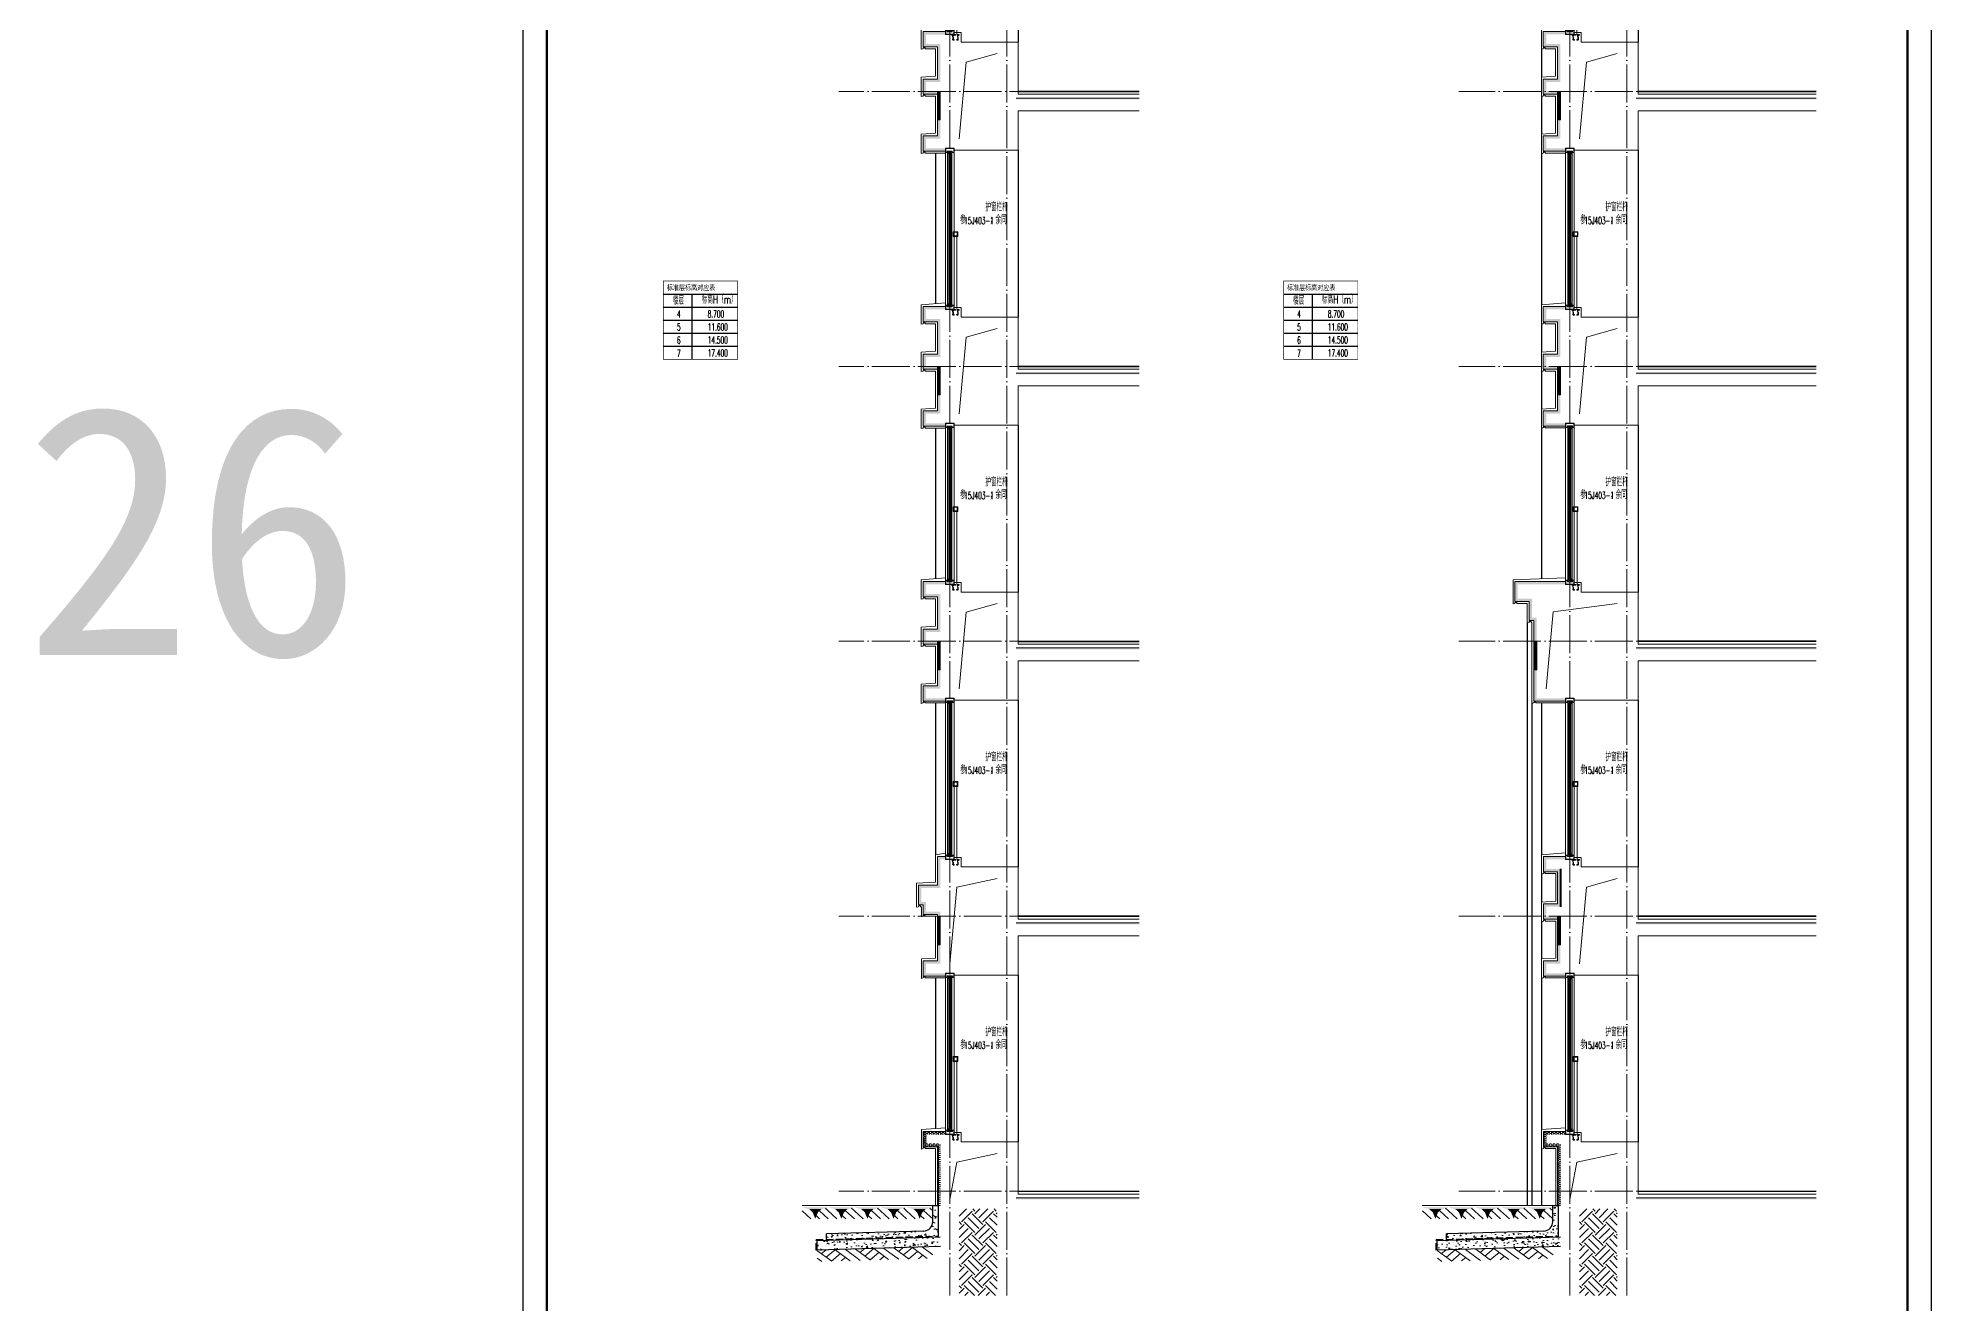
# Model space of a CAD drawing. Extents: x -518115 to 389031, y -209821 to 1628073.
# Drawn here: x 127713 to 147680, y -169623 to -156279 of the extents above; entities that cross this region are included whole.
import ezdxf

# ---------------------------------------------------------------- set-up
doc = ezdxf.new("R2010")
doc.units = 0
doc.header["$LTSCALE"] = 1000
doc.header["$MEASUREMENT"] = 0
doc.linetypes.add('DASH', pattern=[0.35, 0.25, -0.1])
doc.linetypes.add('DOTE', pattern=[2.42, 2, -0.2, 0.02, -0.2])
for name, color, linetype in [('C-Sheet-图框', 101, 'Continuous'), ('COLUMN', 9, 'Continuous'), ('DIM_SYMB', 3, 'Continuous'), ('PUB_TEXT', 4, 'Continuous'), ('图框', 140, 'Continuous'), ('看线', 251, 'Continuous'), ('立面-看线', 251, 'Continuous')]:
    doc.layers.add(name, color=color, linetype=linetype)
for name, color, linetype, lineweight in [('DOTE', 19, 'DOTE', 9), ('PUB_HATCH', 8, 'Continuous', 9), ('S_WINDOW', 144, 'Continuous', 15), ('WALL', 9, 'Continuous', 40), ('内粉刷', 37, 'Continuous', 9), ('填充', 251, 'Continuous', 5), ('立面-中轮廓线', 213, 'Continuous', 35), ('立面-栏杆', 105, 'Continuous', 15), ('立面-洞口示意', 152, 'Continuous', 13), ('粉刷', 251, 'Continuous', 9), ('细细', 250, 'Continuous', 0)]:
    doc.layers.add(name, color=color, linetype=linetype, lineweight=lineweight)
doc.layers.add('yichutu', color=7, linetype='Continuous', true_color=0xffffff, plot=False)
doc.styles.add('_TCH_DIM', font='SIMPLEX.shx', dxfattribs={"width": 0.7, "bigfont": 'GBCBIG.shx'})
doc.styles.add('_TCH_LABEL', font='')
doc.styles.add('C', font='')
doc.styles.add('宋体', font='', dxfattribs={"height": 50})
doc.styles.get('_TCH_LABEL').set_extended_font_data('SimHei')
doc.styles.get('C').set_extended_font_data('SimHei')
doc.styles.get('宋体').set_extended_font_data('SimSun')
pattern_1 = [(50, (28072.99, 249033.25), (143.452037, -12.550427), [15, -165]), (355, (28072.99, 249033.25), (-27.750267, 150.438427), [12, -132]), (100.4514, (28084.94, 249032.2), (115.701876, 137.88791), [12.74804, -140.22842]), (46.1842, (28072.99, 249073.25), (213.44821, -33.1038), [22.5, -247.5]), (96.6356, (28090.77, 249070.5), (186.93254, 194.82357), [19.12206, -210.3426]), (351.1842, (28072.99, 249073.25), (186.93239, 194.82372), [18, -198]), (21, (28092.99, 249063.25), (119.38141, -80.52378), [15, -165]), (326, (28092.99, 249063.25), (48.663066, 145.03001), [12, -132]), (71.4514, (28102.93, 249056.54), (168.044526, 64.5061), [12.74804, -140.22842]), (37.5, (28072.986, 249033.25), (2.431971, 66.578771), [0, -130.4, 0, -134, 0, -132.5]), (7.5, (28072.986, 249033.25), (52.613907, 78.882342), [0, -76.4, 0, -127.4, 0, -50.5]), (327.5, (28028.386, 249033.25), (106.764487, -4.510974), [0, -50, 0, -156, 0, -207]), (317.5, (28008.39, 249033.25), (116.637234, 20.020996), [0, -65, 0, -103.6, 0, -147])]
pattern_2 = [(315, (-1092889.3176, -488431.8362), (-1.767766953, -1.767766953), []), (315, (-1092888.139, -488431.8362), (-1.767766953, -1.767766953), [])]
pattern_3 = [(315, (-1092889.3176, -490170.0743), (-1.767766953, -1.767766953), []), (315, (-1092888.139, -490170.0743), (-1.767766953, -1.767766953), [])]

# ---------------------------------------------------------------- blocks, each defined once
blk = doc.blocks.new('$LinePat$素土夯实')
at = {"color": 0}
for p, q in [((0, -210), (210, 0)), ((120, -300), (420, 0)), ((420, 0), (608, -188)), ((495, -300), (795, 0)), ((615, 0), (705, -90)), ((210, -210), (300, -300)), ((315, -105), (502, -293)), ((705, -300), (795, -210))]:
    blk.add_line(p, q, dxfattribs=at)
blk = doc.blocks.new('$LinePat$自然土壤')
at = {"color": 0}
for p, q in [((0, -90), (71, -19)), ((0, -300), (211, -89)), ((210, -300), (286, -224)), ((420, -300), (630, -90))]:
    blk.add_line(p, q, dxfattribs=at)
for points in [[(0, 0), (630, 0), (168, -45), (462, -45)], [(168, -45), (462, -45), (252, -132), (378, -132)], [(252, -132), (378, -132), (315, -300)]]:
    blk.add_solid(points, dxfattribs=at)
blk = doc.blocks.new('sanshui')
at = {"layer": '粉刷'}
h = blk.add_hatch(dxfattribs=at)
h.set_pattern_fill('混凝土', color=256, scale=20)
h.set_pattern_definition(pattern_1)
edge = h.paths.add_edge_path()
edge.add_line((346318, 427330), (346258, 427330))
edge.add_line((346258, 427330), (346258, 427160))
edge.add_arc((346158, 427160), 100, 271.7184, 360, ccw=False)
edge.add_line((346161, 427060), (345138, 427030))
edge.add_line((345138, 427030), (345138, 426970))
edge.add_line((345138, 426970), (346318, 427005))
edge.add_line((346318, 427005), (346318, 427330))
h = blk.add_hatch(dxfattribs=at)
h.set_pattern_fill('混凝土', color=256, scale=20)
h.set_pattern_definition(pattern_1)
h.paths.add_polyline_path([(346338, 426896), (346338, 426996), (345038, 426957), (345038, 426857)])
at = {"layer": 'COLUMN'}
for p, q in [((346258, 427330), (346318, 427330)), ((346258, 427160), (346258, 427330)), ((346318, 426995), (346318, 427330)), ((346338, 426996), (345038, 426957)), ((345038, 426857), (345038, 426957)), ((346161, 427060), (345138, 427030)), ((345138, 426960), (345138, 427030)), ((346338, 426896), (345038, 426857))]:
    blk.add_line(p, q, dxfattribs=at)
blk.add_arc((346158, 427160), 100, 271.7184, 0, dxfattribs=at)
at = {"layer": '立面-中轮廓线', "linetype": 'DASH', "ltscale": 0.3}
blk.add_lwpolyline([(345028, 426857), (345028, 426966), (346318, 427005)], dxfattribs=at)
at = {"layer": '粉刷'}
blk.add_line((344881, 427330), (346258, 427330), dxfattribs=at)
at = {"layer": '粉刷', "yscale": 0.4, "zscale": 0.4}
for name, p, xscale, rotation in [('$LinePat$自然土壤', (345157, 427310), -0.4369306507241237, 359.9999999999903), ('$LinePat$自然土壤', (345432, 427310), -0.4369306507241237, 359.9999999999903), ('$LinePat$自然土壤', (345707, 427310), -0.4369306507241237, 359.9999999999903), ('$LinePat$自然土壤', (345983, 427310), -0.4369306507241237, 359.9999999999903), ('$LinePat$自然土壤', (346258, 427310), -0.4369306507241237, 359.9999999999903), ('$LinePat$素土夯实', (345444, 426869), -0.5117605352322558, 1.718358001643932), ('$LinePat$素土夯实', (345851, 426881), -0.5117605352322558, 1.718358001643932), ('$LinePat$素土夯实', (346258, 426893), -0.5117605352322558, 1.718358001643932)]:
    blk.add_blockref(name, p, dxfattribs=dict(at, xscale=xscale, rotation=rotation))
blk = doc.blocks.new('A$C008776C7')
at = {"layer": '细细'}
h = blk.add_hatch(dxfattribs=at)
h.set_pattern_fill('金属', color=256, style=0)
h.set_pattern_definition(pattern_2)
h.paths.add_polyline_path([(0, 1655), (20, 1655), (20, 1669), (70, 1669), (70, 1655), (90, 1655), (90, 1700), (0, 1700)])
h.paths.add_polyline_path([(18, 1671), (18, 1657), (2, 1657), (2, 1698), (88, 1698), (88, 1657), (72, 1657), (72, 1671)], flags=16)
h = blk.add_hatch(dxfattribs=at)
h.set_pattern_fill('金属', color=256, style=0)
h.set_pattern_definition(pattern_2)
h.paths.add_polyline_path([(68, 1667), (68, 1642), (56, 1642), (56, 1652), (34, 1652), (34, 1642), (22, 1642), (22, 1667)])
h.paths.add_polyline_path([(24, 1665), (24, 1644), (32, 1644), (32, 1654), (58, 1654), (58, 1644), (66, 1644), (66, 1665)], flags=16)
h = blk.add_hatch(color=256, dxfattribs=at)
edge = h.paths.add_edge_path()
edge.add_line((40, 1652), (40, 1640))
edge.add_arc((45, 1631), 9.44, 61.5175, 118.4825, ccw=False)
edge.add_line((50, 1640), (50, 1652))
edge.add_arc((45, 1660), 9.44, 241.5175, 298.4825, ccw=False)
h = blk.add_hatch(dxfattribs=at)
h.set_pattern_fill('金属', color=256, style=0)
h.set_pattern_definition(pattern_3)
h.paths.add_polyline_path([(0, 45), (20, 45), (20, 31), (70, 31), (70, 45), (90, 45), (90, 0), (0, 0)])
h.paths.add_polyline_path([(18, 29), (18, 43), (2, 43), (2, 2), (88, 2), (88, 43), (72, 43), (72, 29)], flags=16)
h = blk.add_hatch(dxfattribs=at)
h.set_pattern_fill('金属', color=256, style=0)
h.set_pattern_definition(pattern_3)
h.paths.add_polyline_path([(68, 33), (68, 58), (56, 58), (56, 48), (34, 48), (34, 58), (22, 58), (22, 33)])
h.paths.add_polyline_path([(24, 35), (24, 56), (32, 56), (32, 46), (58, 46), (58, 56), (66, 56), (66, 35)], flags=16)
h = blk.add_hatch(color=256, dxfattribs=at)
edge = h.paths.add_edge_path()
edge.add_line((40, 48), (40, 60))
edge.add_arc((45, 69), 9.44, 241.5175, 298.4825)
edge.add_line((50, 60), (50, 48))
edge.add_arc((45, 40), 9.44, 61.5175, 118.4825)
at = {"layer": 'S_WINDOW'}
for p, q in [((0, 45), (0, 1655)), ((22, 58), (22, 1642)), ((68, 58), (68, 1642)), ((90, 45), (90, 1655))]:
    blk.add_line(p, q, dxfattribs=at)
for points in [[(90, 1700), (90, 1655), (70, 1655), (70, 1669), (20, 1669), (20, 1655), (0, 1655), (0, 1700)], [(88, 1698), (88, 1657), (72, 1657), (72, 1671), (18, 1671), (18, 1657), (2, 1657), (2, 1698)], [(68, 1667), (68, 1642), (56, 1642), (56, 1652), (34, 1652), (34, 1642), (22, 1642), (22, 1667)], [(66, 1665), (66, 1644), (58, 1644), (58, 1654), (32, 1654), (32, 1644), (24, 1644), (24, 1665)], [(90, 0), (90, 45), (70, 45), (70, 31), (20, 31), (20, 45), (0, 45), (0, 0)], [(88, 2), (88, 43), (72, 43), (72, 29), (18, 29), (18, 43), (2, 43), (2, 2)], [(68, 33), (68, 58), (56, 58), (56, 48), (34, 48), (34, 58), (22, 58), (22, 33)], [(66, 35), (66, 56), (58, 56), (58, 46), (32, 46), (32, 56), (24, 56), (24, 35)]]:
    blk.add_lwpolyline(points, close=True, dxfattribs=at)
at = {"layer": '细细'}
for points in [[(34, 1642), (34, 58)], [(40, 60), (40, 1652)], [(50, 60), (50, 1652)], [(56, 1642), (56, 58)]]:
    blk.add_lwpolyline(points, dxfattribs=at)
for points in [[(40, 1652), (40, 1640, -0.253805), (50, 1640), (50, 1652, -0.253805)], [(40, 48), (40, 60, 0.253805), (50, 60), (50, 48, 0.253805)]]:
    blk.add_lwpolyline(points, format="xyb", close=True, dxfattribs=at)
blk = doc.blocks.new('A$C02E370A9')
at = {"layer": 'PUB_TEXT', "style": '_TCH_DIM'}
for s, height, width, p in [('护窗栏杆', 84.4, 0.7, (290, 216)), ('参', 84.4, 0.7, (25, 81)), ('15J403-1', 74.4, 0.494118, (68, 81)), ('，余同', 84.4, 0.7, (338, 81))]:
    blk.add_text(s, height=height, dxfattribs=dict(at, width=width)).set_placement(p)
blk = doc.blocks.new('A$C164D20CD')
at = {"layer": '立面-栏杆'}
for p, q in [((-55, 0), (-55, 770)), ((-25, 770), (-25, 0))]:
    blk.add_line(p, q, dxfattribs=at)
at = {"layer": '立面-栏杆', "linetype": 'DASH', "ltscale": 0.1}
for p, q in [((0, 0), (-80, 0)), ((-80, 0), (-80, -7)), ((0, -7), (0, 0)), ((-80, -7), (-70, -7)), ((-70, -7), (-70, -51)), ((-62, -7), (-18, -7)), ((-62, -51), (-62, -7)), ((-55, -53), (-61, -53)), ((-61, -60), (-55, -60)), ((-53, -57), (-53, -56)), ((-27, -56), (-27, -57)), ((-19, -53), (-25, -53)), ((-25, -60), (-19, -60)), ((-18, -7), (-18, -51)), ((-10, -7), (0, -7)), ((-10, -51), (-10, -7))]:
    blk.add_line(p, q, dxfattribs=at)
at = {"layer": '立面-栏杆'}
for points in [[(-15, 820), (-65, 820), (-65, 770), (-15, 770)], [(-21, 814), (-59, 814), (-59, 776), (-21, 776)]]:
    blk.add_lwpolyline(points, close=True, dxfattribs=at)
at = {"layer": '立面-栏杆', "linetype": 'DASH', "ltscale": 0.1}
for centre, major_axis, start_param, end_param in [((-61, -51), (6.36, 6.36), 2.356194, 3.926991), ((-61, -51), (1.27, 1.27), 2.356194, 3.926991), ((-55, -56), (1.91, 1.91), 5.497787, 7.068583), ((-55, -57), (1.91, 1.91), 3.926991, 5.497787), ((-25, -56), (1.91, 1.91), 0.785398, 2.356194), ((-23, -55), (3.53, 3.53), 2.748894, 3.534292), ((-19, -51), (-6.36, 6.36), 2.356194, 3.926991), ((-19, -51), (-1.27, 1.27), 2.356194, 3.926991)]:
    blk.add_ellipse(centre, major_axis=major_axis, ratio=1, start_param=start_param, end_param=end_param, dxfattribs=at)
blk = doc.blocks.new('FSDFSFSFSFEFSFESF')
at = {"layer": 'PUB_HATCH'}
h = blk.add_hatch(dxfattribs=at)
h.set_pattern_fill('HONEY', color=256, scale=8, style=0)
h.set_pattern_definition([(0, (1159353.776, 417228.872), (19.05, 10.99852), [12.7, -25.4]), (120, (1159353.776, 417228.872), (-19.0499977, 10.998524), [12.7, -25.4]), (60, (1159353.776, 417228.872), (2.3e-06, 21.997044), [-25.4, 12.7])])
h.paths.add_polyline_path([(1114278, 465143), (1114128, 465143), (1114128, 465243), (1114278, 465243), (1114278, 465643), (1114128, 465643), (1114128, 465743), (1114333, 465743), (1114333, 465773), (1114098, 465773), (1114098, 465613), (1114248, 465613), (1114248, 465513), (1114248, 465273), (1114098, 465273), (1114098, 465113), (1114248, 465113), (1114248, 464673), (1114098, 464673), (1114098, 464513), (1114333, 464513), (1114333, 464543), (1114128, 464543), (1114128, 464643), (1114278, 464643)])
at = {"layer": '立面-看线'}
h = blk.add_hatch(dxfattribs=at)
h.set_pattern_fill('HONEY', color=256, scale=7)
h.set_pattern_definition([(0, (313825.034, 79696.42), (16.66875, 9.623705), [11.1125, -22.225]), (120, (313825.034, 79696.42), (-16.66874801, 9.62370845), [11.1125, -22.225]), (60, (313825.034, 79696.42), (1.99e-06, 19.24741345), [-22.225, 11.1125])])
h.paths.add_polyline_path([(1116377, 465073), (1115078, 465073), (1115078, 465058), (1116377, 465058)])
at = {"layer": 'PUB_HATCH', "color": 215, "true_color": 0xa953a0}
blk.add_line((1115078, 465073), (1116377, 465073), dxfattribs=at)
blk.add_lwpolyline([(1114333, 465773), (1114098, 465773), (1114098, 465613), (1114248, 465613), (1114248, 465513), (1114248, 465513), (1114248, 465273), (1114098, 465273), (1114098, 465113), (1114248, 465113), (1114248, 464673), (1114098, 464673), (1114098, 464513), (1114333, 464513)], dxfattribs=at)
at = {"layer": '内粉刷'}
for points in [[(1114333, 465813), (1114078, 465793), (1114078, 465593)], [(1114423, 465763), (1114498, 465763), (1114498, 465663), (1115098, 465663), (1115098, 465113)], [(1114118, 465593), (1114118, 465603), (1114098, 465603), (1114098, 465593), (1114078, 465588), (1114078, 465593)], [(1114118, 465593), (1114228, 465593), (1114228, 465493), (1114228, 465493), (1114228, 465303), (1114078, 465293), (1114078, 465093)], [(1114118, 465093), (1114118, 465103), (1114098, 465103), (1114098, 465093), (1114078, 465088), (1114078, 465093)], [(1114118, 465093), (1114228, 465093), (1114228, 464703), (1114078, 464693), (1114078, 464493)], [(1116377, 465113), (1115098, 465113)], [(1114423, 464523), (1115098, 464523), (1115098, 464938), (1116377, 464938)], [(1114118, 464493), (1114118, 464503), (1114098, 464503), (1114098, 464493), (1114078, 464488), (1114078, 464493)], [(1114118, 464493), (1114333, 464493)]]:
    blk.add_lwpolyline(points, dxfattribs=at)
at = {"layer": '看线'}
for p, q in [((1114228, 467393), (1114228, 465805)), ((1115098, 467423), (1115098, 465663))]:
    blk.add_line(p, q, dxfattribs=at)
at = {"layer": '看线', "color": 32}
for p, q in [((1116377, 465143), (1115098, 465143)), ((1115098, 465143), (1116377, 465143))]:
    blk.add_line(p, q, dxfattribs=at)
at = {"layer": '立面-洞口示意'}
blk.add_lwpolyline([(1114478, 464643), (1114552, 465450), (1114878, 465543)], dxfattribs=at)
for name, p in [('A$C008776C7', (1114333, 465743)), ('A$C02E370A9', (1114463, 466563)), ('A$C164D20CD', (1114478, 465743))]:
    blk.add_blockref(name, p)
blk = doc.blocks.new('GFGDGDGDGR')
at = {"layer": 'PUB_HATCH'}
h = blk.add_hatch(dxfattribs=at)
h.set_pattern_fill('HONEY', color=256, scale=8, style=0)
h.set_pattern_definition([(0, (890824.963, -105961.315), (19.05, 10.99852), [12.7, -25.4]), (120, (890824.963, -105961.315), (-19.0499977, 10.998524), [12.7, -25.4]), (60, (890824.963, -105961.315), (2.3e-06, 21.997044), [-25.4, 12.7])])
h.paths.add_polyline_path([(845749, -58047), (845599, -58047), (845599, -57947), (845749, -57947), (845749, -57547), (845599, -57547), (845599, -57447), (845804, -57447), (845804, -57417), (845569, -57417), (845569, -57577), (845719, -57577), (845719, -57677), (845719, -57917), (845569, -57917), (845569, -58077), (845719, -58077), (845719, -58517), (845569, -58517), (845569, -58677), (845804, -58677), (845804, -58647), (845599, -58647), (845599, -58547), (845749, -58547)])
at = {"layer": '立面-看线'}
h = blk.add_hatch(dxfattribs=at)
h.set_pattern_fill('HONEY', color=256, scale=7)
h.set_pattern_definition([(0, (45296.221, -443493.767), (16.66875, 9.623705), [11.1125, -22.225]), (120, (45296.221, -443493.767), (-16.66874801, 9.62370845), [11.1125, -22.225]), (60, (45296.221, -443493.767), (1.99e-06, 19.24741345), [-22.225, 11.1125])])
h.paths.add_polyline_path([(848448, -58117), (846549, -58117), (846549, -58132), (848448, -58132)])
at = {"layer": 'PUB_HATCH', "color": 215, "true_color": 0xa953a0}
blk.add_line((846549, -58117), (848448, -58117), dxfattribs=at)
blk.add_lwpolyline([(845804, -57417), (845569, -57417), (845569, -57577), (845719, -57577), (845719, -57677), (845719, -57677), (845719, -57917), (845569, -57917), (845569, -58077), (845719, -58077), (845719, -58517), (845569, -58517), (845569, -58677), (845804, -58677)], dxfattribs=at)
at = {"layer": '内粉刷'}
for points in [[(845804, -57377), (845549, -57397), (845549, -57597)], [(845894, -57427), (845969, -57427), (845969, -57527), (846569, -57527), (846569, -58077)], [(845589, -57597), (845589, -57587), (845569, -57587), (845569, -57597), (845549, -57602), (845549, -57597)], [(845589, -57597), (845699, -57597), (845699, -57697), (845699, -57697), (845699, -57887), (845549, -57897), (845549, -58097)], [(845589, -58097), (845589, -58087), (845569, -58087), (845569, -58097), (845549, -58102), (845549, -58097)], [(845589, -58097), (845699, -58097), (845699, -58487), (845549, -58497), (845549, -58697)], [(848448, -58077), (846569, -58077)], [(845894, -58667), (846569, -58667), (846569, -58252), (848448, -58252)], [(845589, -58697), (845589, -58687), (845569, -58687), (845569, -58697), (845549, -58702), (845549, -58697)], [(845589, -58697), (845804, -58697)]]:
    blk.add_lwpolyline(points, dxfattribs=at)
at = {"layer": '看线'}
for p, q in [((845549, -55799), (845549, -57397)), ((846569, -55767), (846569, -57527)), ((845549, -57597), (845549, -57897)), ((845549, -58097), (845549, -58497))]:
    blk.add_line(p, q, dxfattribs=at)
at = {"layer": '看线', "color": 32}
for p, q in [((848448, -58047), (846569, -58047)), ((846569, -58047), (848448, -58047))]:
    blk.add_line(p, q, dxfattribs=at)
at = {"layer": '立面-洞口示意'}
blk.add_lwpolyline([(845949, -58547), (846024, -57740), (846349, -57647)], dxfattribs=at)
for name, p in [('A$C008776C7', (845804, -57447)), ('A$C02E370A9', (845934, -56627)), ('A$C164D20CD', (845949, -57447))]:
    blk.add_blockref(name, p)
blk = doc.blocks.new('GFDDDDRG')
at = {"layer": '图框'}
blk.add_lwpolyline([(923310, -107437), (923310, -159999), (893610, -159999), (893610, -107437)], close=True, dxfattribs=at)
blk.add_lwpolyline([(923310, -107437), (923310, -159999), (893610, -159999), (893610, -107437)], close=True, dxfattribs=at)
at = {"layer": '图框', "const_width": 50}
blk.add_lwpolyline([(894110, -159499), (922810, -159499), (922810, -108687), (894110, -108687)], close=True, dxfattribs=at)
blk = doc.blocks.new('yct-1051-594-26275-14850-25-1002.0')
at = {"layer": 'yichutu', "color": 7, "true_color": 0xffffff}
blk.add_lwpolyline([(0, 0), (0, 14850), (26275, 14850), (26275, 0)], close=True, dxfattribs=at)
at = {"layer": 'yichutu', "color": 7, "true_color": 0xffffff, "style": '_TCH_LABEL'}
blk.add_text('A1+1/4 1:25', height=750, dxfattribs=at).set_placement((0, 15350))
blk = doc.blocks.new('A$C1F6240CC')
at = {"layer": 'PUB_HATCH'}
h = blk.add_hatch(dxfattribs=at)
h.set_pattern_fill('DOTS', color=251, scale=2, style=0)
h.set_pattern_definition([(0, (-2e-08, -300), (1.5875, 3.175), [0, -3.175])])
h.paths.add_polyline_path([(-30, -300), (0, -300), (0, -50), (0, 0), (0, 0), (0, 0), (-30, 0)])
at = {"layer": 'PUB_HATCH', "color": 5}
blk.add_lwpolyline([(0, 0), (-30, 0), (-30, -300), (0, -300)], close=True, dxfattribs=at)

msp = doc.modelspace()

# ---------------------------------------------------------------- hatches: boundary and pattern name
at = {"layer": 'PUB_HATCH'}
h = msp.add_hatch(dxfattribs=at)
h.set_pattern_fill('HONEY', color=256, scale=8, style=0)
h.set_pattern_definition([(0, (-702161.04, -98796.217), (19.05, 10.99852), [12.7, -25.4]), (120, (-702161.04, -98796.217), (-19.04999772, 10.99852394), [12.7, -25.4]), (60, (-702161.04, -98796.217), (2.28e-06, 21.99704394), [-25.4, 12.7])])
h.paths.add_polyline_path([(143825.9, -163273), (143825.9, -163243), (143520.9, -163243), (143520.9, -162393), (143470.9, -162393), (143470.9, -162193), (143320.9, -162193), (143320.9, -162043), (143825.9, -162043), (143825.9, -162013), (143290.9, -162013), (143290.9, -162223), (143440.9, -162223), (143440.9, -162423), (143490.9, -162423), (143490.9, -163273)])
h = msp.add_hatch(dxfattribs=at)
h.set_pattern_fill('HONEY', color=256, scale=8, style=0)
h.set_pattern_definition([(0, (-696374.235, -98796.217), (19.05, 10.99852), [12.7, -25.4]), (120, (-696374.235, -98796.217), (-19.04999772, 10.99852394), [12.7, -25.4]), (60, (-696374.235, -98796.217), (2.28e-06, 21.99704394), [-25.4, 12.7])])
h.paths.add_polyline_path([(137200.6, -165213), (137050.6, -165213), (137050.6, -165213), (137000.6, -165213), (137000.6, -165423), (137050.6, -165423), (137050.6, -165523), (137200.6, -165523), (137200.6, -166013), (137050.6, -166013), (137050.6, -166173), (137285.6, -166173), (137285.6, -166143), (137080.6, -166143), (137080.6, -166043), (137230.6, -166043), (137230.6, -165493), (137080.6, -165493), (137080.6, -165393), (137030.6, -165393), (137030.6, -165243), (137230.6, -165243), (137230.6, -165043), (137230.6, -165043), (137230.6, -164943), (137230.6, -164943), (137230.6, -164943), (137285.6, -164943), (137285.6, -164913), (137200.6, -164913), (137200.6, -165073), (137200.6, -165073)])
h = msp.add_hatch(dxfattribs=at)
h.set_pattern_fill('HONEY', color=256, scale=8, style=0)
h.set_pattern_definition([(0, (188846.355, -213457.532), (19.05, 10.99852), [12.7, -25.4]), (120, (188846.355, -213457.532), (-19.0499977, 10.998524), [12.7, -25.4]), (60, (188846.355, -213457.532), (2.3e-06, 21.997044), [-25.4, 12.7])])
h.paths.add_polyline_path([(143770.9, -165543), (143620.9, -165543), (143620.9, -165443), (143770.9, -165443), (143770.9, -165043), (143620.9, -165043), (143620.9, -164943), (143825.9, -164943), (143825.9, -164913), (143590.9, -164913), (143590.9, -165073), (143740.9, -165073), (143740.9, -165173), (143740.9, -165413), (143590.9, -165413), (143590.9, -165573), (143740.9, -165573), (143740.9, -166013), (143590.9, -166013), (143590.9, -166173), (143825.9, -166173), (143825.9, -166143), (143620.9, -166143), (143620.9, -166043), (143770.9, -166043)])
h = msp.add_hatch(dxfattribs=at)
h.set_pattern_fill('HONEY', color=256, scale=8, style=0)
h.set_pattern_definition([(0, (-696374.235, -98796.217), (19.05, 10.99852), [12.7, -25.4]), (120, (-696374.235, -98796.217), (-19.04999772, 10.99852394), [12.7, -25.4]), (60, (-696374.235, -98796.217), (2.28e-06, 21.99704394), [-25.4, 12.7])])
h.paths.add_polyline_path([(137200.6, -168593), (137230.6, -168593), (137230.6, -167943), (137080.6, -167943), (137080.6, -167843), (137285.6, -167843), (137285.6, -167813), (137050.6, -167813), (137050.6, -167973), (137200.6, -167973)])
h = msp.add_hatch(dxfattribs=at)
h.set_pattern_fill('HONEY', color=256, scale=8, style=0)
h.set_pattern_definition([(0, (-689833.981, -98796.217), (19.05, 10.99852), [12.7, -25.4]), (120, (-689833.981, -98796.217), (-19.04999772, 10.99852394), [12.7, -25.4]), (60, (-689833.981, -98796.217), (2.28e-06, 21.99704394), [-25.4, 12.7])])
h.paths.add_polyline_path([(143740.9, -168593), (143770.9, -168593), (143770.9, -167943), (143620.9, -167943), (143620.9, -167843), (143825.9, -167843), (143825.9, -167813), (143590.9, -167813), (143590.9, -167973), (143740.9, -167973)])
at = {"layer": '填充'}
h = msp.add_hatch(dxfattribs=at)
h.set_pattern_fill('EARTH', color=250, scale=50, angle=45, style=0)
h.set_pattern_definition([(45, (-977667.68, -624736.4), (0, 224.506403), [158.75, -158.75]), (45, (-977709.77, -624694.31), (0, 224.506403), [158.75, -158.75]), (45, (-977751.87, -624652.21), (0, 224.506403), [158.75, -158.75]), (135, (-977751.87, -624624.15), (-224.506403, 0), [158.75, -158.75]), (135, (-977709.77, -624582.06), (-224.506403, 0), [158.75, -158.75]), (135, (-977667.68, -624539.96), (-224.506403, 0), [158.75, -158.75])])
h.paths.add_polyline_path([(137830.6, -169543), (137830.6, -168628), (137430.6, -168628), (137430.6, -169543)])
h = msp.add_hatch(dxfattribs=at)
h.set_pattern_fill('EARTH', color=250, scale=50, angle=45, style=0)
h.set_pattern_definition([(45, (-971127.42, -624736.4), (0, 224.506403), [158.75, -158.75]), (45, (-971169.52, -624694.31), (0, 224.506403), [158.75, -158.75]), (45, (-971211.61, -624652.21), (0, 224.506403), [158.75, -158.75]), (135, (-971211.61, -624624.15), (-224.506403, 0), [158.75, -158.75]), (135, (-971169.52, -624582.06), (-224.506403, 0), [158.75, -158.75]), (135, (-971127.42, -624539.96), (-224.506403, 0), [158.75, -158.75])])
h.paths.add_polyline_path([(144370.9, -169543), (144370.9, -168628), (143970.9, -168628), (143970.9, -169543)])
at = {"layer": '立面-看线'}
h = msp.add_hatch(dxfattribs=at)
h.set_pattern_fill('HONEY', color=256, scale=7)
h.set_pattern_definition([(0, (-656682.388, -548089.9845), (16.66875, 9.623705), [11.1125, -22.225]), (120, (-656682.388, -548089.9845), (-16.66874801, 9.62370845), [11.1125, -22.225]), (60, (-656682.388, -548089.9845), (1.99e-06, 19.24741345), [-22.225, 11.1125])])
h.paths.add_polyline_path([(146469.4, -162713), (144570.9, -162713), (144570.9, -162728), (146469.4, -162728)])
h = msp.add_hatch(dxfattribs=at)
h.set_pattern_fill('HONEY', color=256, scale=7)
h.set_pattern_definition([(0, (-663222.642, -550989.9845), (16.66875, 9.623705), [11.1125, -22.225]), (120, (-663222.642, -550989.9845), (-16.66874801, 9.62370845), [11.1125, -22.225]), (60, (-663222.642, -550989.9845), (1.99e-06, 19.24741345), [-22.225, 11.1125])])
h.paths.add_polyline_path([(139329.1, -165613), (138030.6, -165613), (138030.6, -165628), (139329.1, -165628)])
h = msp.add_hatch(dxfattribs=at)
h.set_pattern_fill('HONEY', color=256, scale=7)
h.set_pattern_definition([(0, (-656682.388, -550989.9845), (16.66875, 9.623705), [11.1125, -22.225]), (120, (-656682.388, -550989.9845), (-16.66874801, 9.62370845), [11.1125, -22.225]), (60, (-656682.388, -550989.9845), (1.99e-06, 19.24741345), [-22.225, 11.1125])])
h.paths.add_polyline_path([(146469.4, -165613), (144570.9, -165613), (144570.9, -165628), (146469.4, -165628)])
h = msp.add_hatch(dxfattribs=at)
h.set_pattern_fill('HONEY', color=256, scale=7)
h.set_pattern_definition([(0, (-663222.642, -553889.9845), (16.66875, 9.623705), [11.1125, -22.225]), (120, (-663222.642, -553889.9845), (-16.66874801, 9.62370845), [11.1125, -22.225]), (60, (-663222.642, -553889.9845), (1.99e-06, 19.24741345), [-22.225, 11.1125])])
h.paths.add_polyline_path([(139329.1, -168513), (138030.6, -168513), (138030.6, -168528), (139329.1, -168528)])
h = msp.add_hatch(dxfattribs=at)
h.set_pattern_fill('HONEY', color=256, scale=7)
h.set_pattern_definition([(0, (-656682.388, -553889.9845), (16.66875, 9.623705), [11.1125, -22.225]), (120, (-656682.388, -553889.9845), (-16.66874801, 9.62370845), [11.1125, -22.225]), (60, (-656682.388, -553889.9845), (1.99e-06, 19.24741345), [-22.225, 11.1125])])
h.paths.add_polyline_path([(146469.4, -168513), (144570.9, -168513), (144570.9, -168528), (146469.4, -168528)])

# ---------------------------------------------------------------- linework, layer by layer
at = {"layer": 'C-Sheet-图框', "color": 0}
for p, q in [((134310.6, -158980.5), (135093.3, -158980.5)), ((134310.6, -158980.5), (135093.3, -158980.5)), ((134310.6, -159118), (135093.3, -159118)), ((134610.9, -158980.5), (134610.9, -159668)), ((140850.8, -158980.5), (141633.6, -158980.5)), ((140850.8, -158980.5), (141633.6, -158980.5)), ((140850.8, -159118), (141633.6, -159118)), ((141151.1, -158980.5), (141151.1, -159668)), ((134310.6, -159255.5), (135093.3, -159255.5)), ((140850.8, -159255.5), (141633.6, -159255.5)), ((134310.6, -159393), (135093.3, -159393)), ((134310.6, -159530.5), (135093.3, -159530.5)), ((140850.8, -159393), (141633.6, -159393)), ((140850.8, -159530.5), (141633.6, -159530.5))]:
    msp.add_line(p, q, dxfattribs=at)
at = {"layer": 'C-Sheet-图框', "color": 0, "const_width": 6}
for points in [[(134310.6, -159668), (135093.3, -159668), (135093.3, -158843), (134310.6, -158843)], [(140850.8, -159668), (141633.6, -159668), (141633.6, -158843), (140850.8, -158843)]]:
    msp.add_lwpolyline(points, close=True, dxfattribs=at)
at = {"layer": 'DOTE', "linetype": 'DOTE', "ltscale": 0.2}
for p, q in [((143870.9, -169543), (143870.9, -149943)), ((144470.9, -169543), (144470.9, -149943)), ((137330.6, -169543), (137330.6, -151863)), ((137930.6, -169543), (137930.6, -151863)), ((139329.1, -156843), (136160.4, -156843)), ((146469.4, -156843), (142700.7, -156843)), ((139329.1, -159743), (136160.4, -159743)), ((146469.4, -159743), (142700.7, -159743)), ((139329.1, -162643), (136160.4, -162643)), ((146469.4, -162643), (142700.7, -162643)), ((139329.1, -165543), (136160.4, -165543)), ((146469.4, -165543), (142700.7, -165543)), ((139329.1, -168443), (136160.4, -168443)), ((146469.4, -168443), (142700.7, -168443))]:
    msp.add_line(p, q, dxfattribs=at)
at = {"layer": 'PUB_HATCH', "color": 215, "true_color": 0xa953a0}
for p, q in [((144570.9, -162713), (146469.4, -162713)), ((138030.6, -165613), (139329.1, -165613)), ((144570.9, -165613), (146469.4, -165613)), ((138030.6, -168513), (139329.1, -168513)), ((144570.9, -168513), (146469.4, -168513))]:
    msp.add_line(p, q, dxfattribs=at)
for points in [[(143825.9, -162013), (143290.9, -162013), (143290.9, -162223), (143440.9, -162223), (143440.9, -162423), (143490.9, -162423), (143490.9, -163273), (143825.9, -163273)], [(137285.6, -164913), (137200.6, -164913), (137200.6, -165213), (137000.6, -165213), (137000.6, -165423), (137050.6, -165423), (137050.6, -165523), (137200.6, -165523), (137200.6, -166013), (137050.6, -166013), (137050.6, -166173), (137285.6, -166173)], [(143825.9, -164913), (143590.9, -164913), (143590.9, -165073), (143740.9, -165073), (143740.9, -165173), (143740.9, -165173), (143740.9, -165413), (143590.9, -165413), (143590.9, -165573), (143740.9, -165573), (143740.9, -166013), (143590.9, -166013), (143590.9, -166173), (143825.9, -166173)], [(137285.6, -167813), (137050.6, -167813), (137050.6, -167973), (137200.6, -167973), (137200.6, -168593)], [(143825.9, -167813), (143590.9, -167813), (143590.9, -167973), (143740.9, -167973), (143740.9, -168593)]]:
    msp.add_lwpolyline(points, dxfattribs=at)
at = {"layer": 'WALL'}
msp.add_line((143770.9, -165043), (143770.9, -165443), dxfattribs=at)
at = {"layer": '内粉刷'}
for points in [[(143825.9, -161973), (143270.9, -161993), (143270.9, -162243)], [(143915.9, -162023), (143990.9, -162023), (143990.9, -162123), (144590.9, -162123), (144590.9, -162673)], [(143310.9, -162243), (143310.9, -162233), (143290.9, -162233), (143290.9, -162243), (143270.9, -162248), (143270.9, -162243)], [(143310.9, -162243), (143420.9, -162243), (143420.9, -162443)], [(143460.9, -162443), (143460.9, -162433), (143440.9, -162433), (143440.9, -162443), (143420.9, -162448), (143420.9, -162443)], [(143460.9, -162443), (143470.9, -162443), (143470.9, -163293)], [(146469.4, -162673), (144590.9, -162673)], [(143915.9, -163263), (144590.9, -163263), (144590.9, -162848), (146469.4, -162848)], [(143510.9, -163293), (143510.9, -163283), (143490.9, -163283), (143490.9, -163293), (143470.9, -163298), (143470.9, -163293)], [(143510.9, -163293), (143825.9, -163293)], [(137285.6, -164878), (137180.6, -164893), (137180.6, -165183), (136980.6, -165193), (136980.6, -165443)], [(137375.6, -164923), (137450.6, -164923), (137450.6, -165023), (138050.6, -165023), (138050.6, -165573)], [(143825.9, -164873), (143570.9, -164893), (143570.9, -165093)], [(143915.9, -164923), (143990.9, -164923), (143990.9, -165023), (144590.9, -165023), (144590.9, -165573)], [(143610.9, -165093), (143610.9, -165083), (143590.9, -165083), (143590.9, -165093), (143570.9, -165098), (143570.9, -165093)], [(143610.9, -165093), (143720.9, -165093), (143720.9, -165193), (143720.9, -165193), (143720.9, -165383), (143570.9, -165393), (143570.9, -165593)], [(137020.6, -165443), (137020.6, -165433), (137000.6, -165433), (137000.6, -165443), (136980.6, -165448), (136980.6, -165443)], [(137020.6, -165443), (137030.6, -165443), (137030.6, -165543), (137030.6, -165543)], [(137070.6, -165543), (137070.6, -165533), (137050.6, -165533), (137050.6, -165543), (137030.6, -165548), (137030.6, -165543)], [(137070.6, -165543), (137180.6, -165543), (137180.6, -165983), (137030.6, -165993), (137030.6, -166193)], [(137050.6, -165543), (137050.6, -165543)], [(137170.6, -165543), (137180.6, -165543)], [(139329.1, -165573), (138050.6, -165573)], [(143610.9, -165593), (143610.9, -165583), (143590.9, -165583), (143590.9, -165593), (143570.9, -165598), (143570.9, -165593)], [(143610.9, -165593), (143720.9, -165593), (143720.9, -165983), (143570.9, -165993), (143570.9, -166193)], [(146469.4, -165573), (144590.9, -165573)], [(137375.6, -166163), (138050.6, -166163), (138050.6, -165748), (139329.1, -165748)], [(143915.9, -166163), (144590.9, -166163), (144590.9, -165748), (146469.4, -165748)], [(137070.6, -166193), (137070.6, -166183), (137050.6, -166183), (137050.6, -166193), (137030.6, -166198), (137030.6, -166193)], [(137070.6, -166193), (137285.6, -166193)], [(143610.9, -166193), (143610.9, -166183), (143590.9, -166183), (143590.9, -166193), (143570.9, -166198), (143570.9, -166193)], [(143610.9, -166193), (143825.9, -166193)], [(137285.6, -167773), (137030.6, -167793), (137030.6, -167993)], [(137375.6, -167823), (137450.6, -167823), (137450.6, -167923), (138050.6, -167923), (138050.6, -168473)], [(143825.9, -167773), (143570.9, -167793), (143570.9, -167993)], [(143915.9, -167823), (143990.9, -167823), (143990.9, -167923), (144590.9, -167923), (144590.9, -168473)], [(137070.6, -167993), (137070.6, -167983), (137050.6, -167983), (137050.6, -167993), (137030.6, -167998), (137030.6, -167993)], [(137070.6, -167993), (137180.6, -167993), (137180.6, -168593)], [(143610.9, -167993), (143610.9, -167983), (143590.9, -167983), (143590.9, -167993), (143570.9, -167998), (143570.9, -167993)], [(143610.9, -167993), (143720.9, -167993), (143720.9, -168593)], [(139329.1, -168473), (138050.6, -168473)], [(146469.4, -168473), (144590.9, -168473)]]:
    msp.add_lwpolyline(points, dxfattribs=at)
at = {"layer": '看线'}
for p, q in [((143570.9, -160393), (143570.9, -161982.2)), ((144590.9, -160363), (144590.9, -162123)), ((137180.6, -163293), (137180.6, -164893)), ((138050.6, -163263), (138050.6, -165023)), ((143570.9, -163293), (143570.9, -164893)), ((144590.9, -163263), (144590.9, -165023)), ((143570.9, -165093), (143570.9, -165393)), ((143570.9, -165593), (143570.9, -165993)), ((137180.6, -166193), (137180.6, -167781.3)), ((138050.6, -166163), (138050.6, -167923)), ((143570.9, -166193), (143570.9, -167793)), ((144590.9, -166163), (144590.9, -167923)), ((143570.9, -167995.5), (143570.9, -168593))]:
    msp.add_line(p, q, dxfattribs=at)
at = {"layer": '看线', "color": 252}
for p, q in [((143420.9, -162443), (143420.9, -168593)), ((143470.9, -163293), (143470.9, -168593))]:
    msp.add_line(p, q, dxfattribs=at)
at = {"layer": '看线', "color": 32}
for p, q in [((146469.4, -162643), (144590.9, -162643)), ((144590.9, -162643), (146469.4, -162643)), ((139329.1, -165543), (138050.6, -165543)), ((138050.6, -165543), (139329.1, -165543)), ((146469.4, -165543), (144590.9, -165543)), ((144590.9, -165543), (146469.4, -165543)), ((138050.6, -168443), (139329.1, -168443)), ((144590.9, -168443), (146469.4, -168443))]:
    msp.add_line(p, q, dxfattribs=at)
at = {"layer": '立面-洞口示意'}
for points in [[(143620.9, -163143), (143695.3, -162333.7), (144370.9, -162243)], [(137330.6, -166043), (137404.8, -165236.5), (137830.6, -165143)], [(143970.9, -166043), (144045, -165236.5), (144370.9, -165143)], [(137330.6, -168528.1), (137404.8, -168136.5), (137830.6, -168043)], [(143870.9, -168528), (143945, -168136.5), (144370.9, -168043)]]:
    msp.add_lwpolyline(points, dxfattribs=at)

# ---------------------------------------------------------------- block references
at = {"xscale": 0.5, "yscale": 0.5, "zscale": 0.5}
msp.add_blockref('GFDDDDRG', (-313974.4, -93716.5), dxfattribs=at)
for name, p in [('FSDFSFSFSFEFSFESF', (-977047.7, -621986.4)), ('GFGDGDGDGR', (-701978.6, -98796.2)), ('A$C1F6240CC', (137230.6, -156843)), ('A$C1F6240CC', (143770.9, -156843)), ('FSDFSFSFSFEFSFESF', (-977047.7, -624886.4)), ('GFGDGDGDGR', (-701978.6, -101696.2)), ('A$C1F6240CC', (137230.6, -159743)), ('A$C1F6240CC', (143770.9, -159743)), ('FSDFSFSFSFEFSFESF', (-977047.7, -627786.4)), ('A$C008776C7', (143825.9, -162043)), ('A$C02E370A9', (143955.9, -161223)), ('A$C164D20CD', (143970.9, -162043)), ('A$C1F6240CC', (137230.6, -162643)), ('A$C1F6240CC', (143520.9, -162643)), ('A$C008776C7', (137285.6, -164943)), ('A$C008776C7', (143825.9, -164943)), ('A$C02E370A9', (137415.6, -164123)), ('A$C02E370A9', (143955.9, -164123)), ('A$C164D20CD', (137430.6, -164943)), ('A$C164D20CD', (143970.9, -164943)), ('A$C1F6240CC', (137230.6, -165543)), ('A$C1F6240CC', (143770.9, -165543)), ('A$C008776C7', (137285.6, -167843)), ('A$C008776C7', (143825.9, -167843)), ('A$C02E370A9', (137415.6, -167023)), ('A$C02E370A9', (143955.9, -167023)), ('A$C164D20CD', (137430.6, -167843)), ('A$C164D20CD', (143970.9, -167843)), ('sanshui', (-209107.5, -595922.7)), ('sanshui', (-202567.3, -595922.7))]:
    msp.add_blockref(name, p)
at = {"layer": 'yichutu', "rotation": 270}
msp.add_blockref('yct-1051-594-26275-14850-25-1002.0', (132830.5, -147435), dxfattribs=at)

# ---------------------------------------------------------------- texts
at = {"layer": 'DIM_SYMB', "color": 6, "style": 'C'}
msp.add_text('26', height=2628.69, dxfattribs=at).set_placement((127562.6, -162787.9))
at = {"layer": 'PUB_TEXT', "color": 2, "style": '宋体', "width": 0.8}
for p in [(134346.6, -158940.6), (140886.8, -158940.6)]:
    msp.add_text('标准层标高对应表', height=56.96, dxfattribs=at).set_placement(p)
at = {"layer": 'PUB_TEXT', "style": '_TCH_DIM'}
for s, height, width, p in [('楼层', 84.4, 0.7, (134409.7, -159091.1)), ('标高H（m）', 84.4, 0.7, (134714.2, -159080)), ('楼层', 84.4, 0.7, (140949.9, -159091.1)), ('标高H（m）', 84.4, 0.7, (141254.5, -159080)), ('4', 74.4, 0.494118, (134454, -159229.2)), ('5', 74.4, 0.494118, (134454, -159366.7)), ('8.700', 74.38, 0.494118, (134777.4, -159227.3)), ('11.600', 74.38, 0.494118, (134777.4, -159364.8)), ('4', 74.4, 0.494118, (140994.2, -159229.2)), ('5', 74.4, 0.494118, (140994.2, -159366.7)), ('8.700', 74.38, 0.494118, (141317.6, -159227.3)), ('11.600', 74.38, 0.494118, (141317.6, -159364.8)), ('6', 74.4, 0.494118, (134454, -159504.2)), ('14.500', 74.38, 0.494118, (134777.4, -159502.3)), ('6', 74.4, 0.494118, (140994.2, -159504.2)), ('14.500', 74.38, 0.494118, (141317.6, -159502.3)), ('7', 74.4, 0.494118, (134454, -159641.7)), ('17.400', 74.38, 0.494118, (134777.4, -159639.8)), ('7', 74.4, 0.494118, (140994.2, -159641.7)), ('17.400', 74.38, 0.494118, (141317.6, -159639.8))]:
    msp.add_text(s, height=height, dxfattribs=dict(at, width=width)).set_placement(p)

doc.saveas('drawing.dxf')
